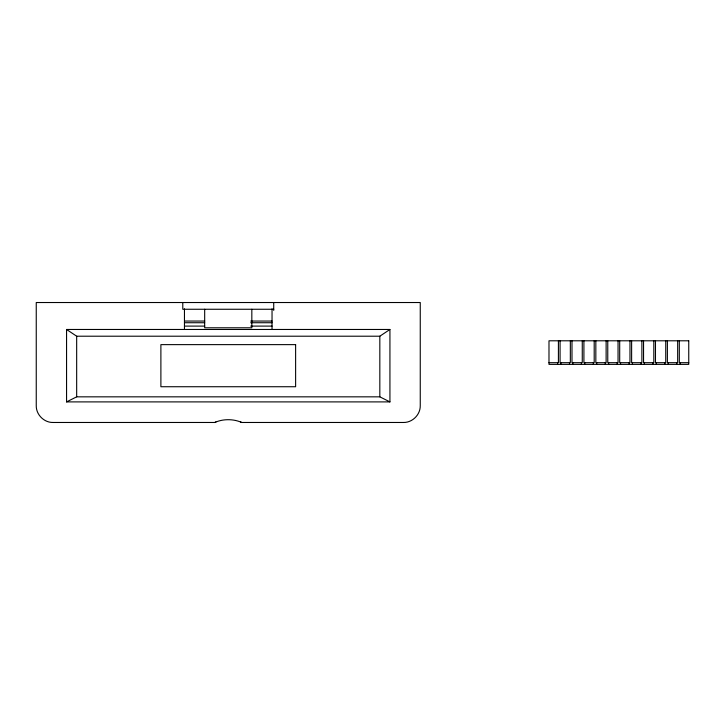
<?xml version="1.0" encoding="UTF-8"?>
<svg xmlns="http://www.w3.org/2000/svg" width="725" height="725" viewBox="0 0 725 725"><rect width="100%" height="100%" fill="white"/><g stroke="black" fill="none" stroke-linecap="round" stroke-linejoin="round"><path stroke-width="1.09" d="M214.926 422.439C223.119 418.742 233.523 418.814 241.724 422.476L403.408 422.476C412.407 422.702 420.473 414.637 420.255 405.638L420.255 302.524L36.25 302.524L36.25 405.638C36.032 414.637 44.089 422.702 53.088 422.476L214.781 422.476L215.905 421.941M66.564 329.467L76.669 336.21L379.827 336.21L389.932 329.467L389.932 401.895L66.564 401.895L66.564 329.467L389.932 329.467M66.564 401.895L76.669 396.838L379.827 396.838L389.932 401.895M273.724 309.258L182.782 309.258L182.782 302.524M184.458 321.048L204.677 321.048M250.705 321.048L272.038 321.048M184.458 322.734L204.677 322.734M250.705 322.734L272.038 322.734M184.458 326.105L204.677 326.105M250.705 326.105L272.038 326.105M548.988 362.69L558.413 362.69L558.413 340.795M688.75 362.69L679.316 362.69L679.316 340.795M240.6 421.941L241.579 422.439M680.159 362.69L680.159 364.376M677.667 340.795L677.667 362.69L667.39 362.69L667.39 340.795M676.824 362.69L676.824 364.376M668.232 362.69L668.232 364.376M665.74 340.795L665.74 362.69L655.472 362.69L655.472 340.795M664.897 362.69L664.897 364.376M656.306 362.69L656.306 364.376M653.814 340.795L653.814 362.69L643.546 362.69L643.546 340.795M652.971 362.69L652.971 364.376M644.389 362.69L644.389 364.376M641.888 340.795L641.888 362.69L631.62 362.69L631.62 340.795M641.045 362.69L641.045 364.376M632.463 362.69L632.463 364.376M629.971 340.795L629.971 362.69L619.694 362.69L619.694 340.795M629.128 362.69L629.128 364.376M620.537 362.69L620.537 364.376M618.044 340.795L618.044 362.69L607.768 362.69L607.768 340.795M617.202 362.69L617.202 364.376M608.61 362.69L608.61 364.376M606.118 340.795L606.118 362.69L595.841 362.69L595.841 340.795M605.275 362.69L605.275 364.376M596.684 362.69L596.684 364.376M594.192 340.795L594.192 362.69L583.915 362.69L583.915 340.795M593.349 362.69L593.349 364.376M584.758 362.69L584.758 364.376M582.266 340.795L582.266 362.69L571.989 362.69L571.989 340.795M581.423 362.69L581.423 364.376M572.832 362.69L572.832 364.376M570.339 340.795L570.339 362.69L560.072 362.69L560.072 340.795M569.497 362.69L569.497 364.376M560.905 362.69L560.905 364.376M557.57 362.69L557.57 364.376M379.827 336.21L379.827 396.838M273.724 302.524L273.724 310.382M272.038 308.841L272.038 329.467M251.829 309.258L251.829 327.791L204.677 327.791L204.677 309.258M184.458 308.841L184.458 329.467M76.669 336.21L76.669 396.838M688.75 340.795L548.988 340.795L548.988 364.376L688.75 364.376L688.75 340.795M295.619 344.629L160.887 344.629L160.887 386.733L295.619 386.733L295.619 344.629"/></g></svg>
